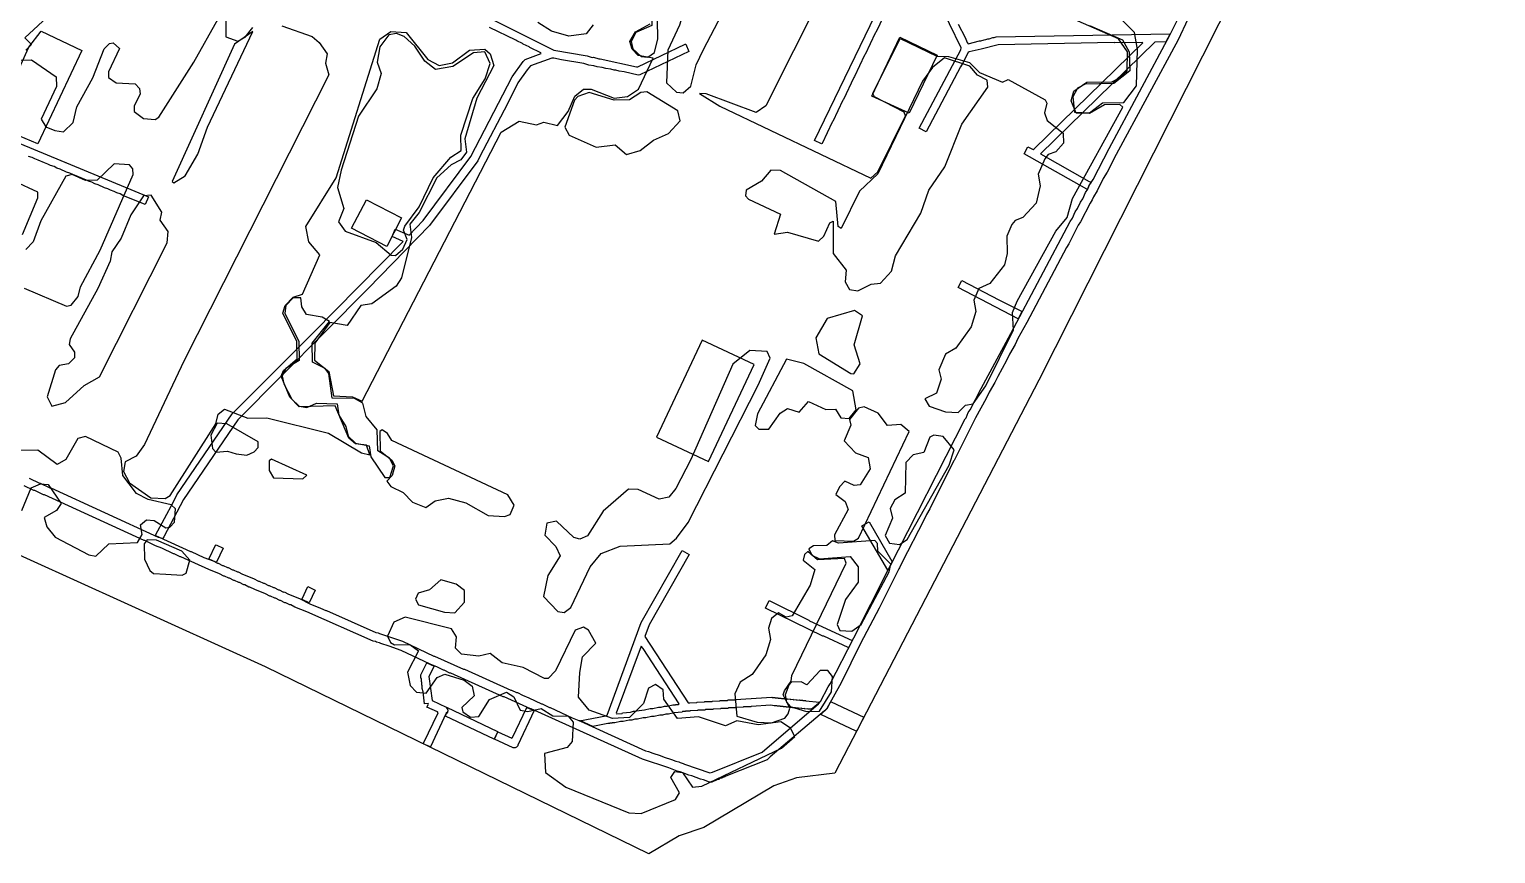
# Model space of a CAD drawing. Extents: x 1764 to 2708, y -3060 to -2272.
# Drawn here: x 2324.9 to 2708, y -3060.4 to -2845 of the extents above; entities that cross this region are included whole.
import ezdxf

# ---------------------------------------------------------------- set-up
doc = ezdxf.new("R2010")
doc.units = 0
for name, color, linetype in [('DOR_DOROZHKA', 8, 'CONTINUOUS'), ('DOR_LESTNICA', 8, 'CONTINUOUS'), ('DOR_PEREHOD', 8, 'CONTINUOUS'), ('DOR_TROTUAR', 8, 'CONTINUOUS'), ('GRANICA_UCHASTKA', 8, 'CONTINUOUS'), ('PL_DETSKAYA', 3, 'CONTINUOUS'), ('ZEL_DEREVYA', 94, 'CONTINUOUS'), ('ZEL_TRAVA', 82, 'CONTINUOUS')]:
    doc.layers.add(name, color=color, linetype=linetype)

msp = doc.modelspace()

# ---------------------------------------------------------------- linework, layer by layer
at = {"layer": 'DOR_DOROZHKA'}
for points in [[(2394.358, -2816.599), (2461.925, -2850.458), (2470.662, -2851.97), (2471.971, -2852.342), (2472.371, -2852.333), (2473.68, -2852.705), (2474.08, -2852.696), (2483.53, -2854.793), (2483.93, -2854.785), (2496.31, -2848.914), (2496.41, -2848.912), (2497.251, -2850.795), (2484.476, -2856.874), (2483.978, -2856.985), (2480.358, -2856.163), (2479.054, -2855.991), (2478.147, -2855.71), (2477.747, -2855.719), (2476.841, -2855.438), (2475.536, -2855.266), (2474.63, -2854.986), (2473.325, -2854.814), (2472.419, -2854.533), (2471.114, -2854.361), (2469.806, -2853.989), (2463.981, -2853.015), (2461.971, -2852.558), (2461.471, -2852.569), (2455.91, -2854.59), (2455.032, -2855.609), (2452.603, -2858.963), (2449.822, -2864.526), (2442.615, -2878.289), (2442.139, -2879.4), (2429.497, -2896.282), (2413.444, -2912.737), (2379.368, -2947.091), (2365.21, -2967.907), (2360.117, -2977.623), (2359.728, -2978.131), (2358.011, -2977.368), (2357.906, -2977.17), (2362.621, -2968.464), (2363.482, -2966.644), (2377.933, -2945.521), (2399.087, -2924.353), (2422.583, -2900.433), (2419.755, -2899.194), (2420.514, -2897.276), (2424.148, -2898.799), (2427.869, -2895.016), (2440.313, -2878.239), (2451.068, -2857.396), (2453.984, -2853.431), (2454.473, -2852.92), (2458.642, -2851.329), (2458.538, -2851.131), (2455.707, -2849.792), (2455.502, -2849.596), (2453.987, -2848.928), (2453.783, -2848.733), (2452.267, -2848.065), (2452.063, -2847.869), (2445.187, -2844.516)], [(2567.634, -2843.671), (2569.41, -2847.135), (2569.938, -2848.424), (2570.246, -2848.818), (2573.131, -2848.055), (2573.531, -2848.046), (2574.425, -2847.727), (2574.825, -2847.718), (2575.321, -2847.507), (2575.721, -2847.499), (2576.614, -2847.179), (2577.014, -2847.171), (2577.51, -2846.96), (2623.017, -2846.177), (2621.862, -2848.303), (2618.962, -2848.365), (2589.076, -2877.526), (2601.839, -2884.754), (2602.343, -2884.943), (2601.763, -2885.856), (2601.382, -2886.765), (2601.182, -2886.769), (2584.874, -2877.517), (2585.835, -2875.695), (2587.152, -2876.467), (2587.448, -2876.26), (2615.864, -2848.532), (2615.762, -2848.434), (2608.461, -2848.592), (2608.359, -2848.494), (2578.055, -2849.049), (2573.579, -2850.246), (2570.492, -2850.913), (2570.196, -2851.12), (2568.756, -2853.952), (2568.176, -2854.865), (2559.236, -2871.767), (2557.414, -2870.806), (2568.279, -2850.361), (2568.368, -2849.859), (2556.218, -2824.708), (2546.069, -2845.838), (2545.874, -2846.042), (2543.292, -2851.601), (2543.097, -2851.805), (2540.515, -2857.364), (2540.32, -2857.568), (2537.643, -2863.329), (2537.447, -2863.534), (2534.866, -2869.092), (2534.67, -2869.297), (2532.089, -2874.855), (2531.891, -2874.959), (2530.071, -2874.098), (2555.26, -2822.027)], [(2345.85, -2826.652), (2323.783, -2847.239), (2325.522, -2849.003), (2324.052, -2850.435)], [(2312.688, -2870.891), (2356.096, -2888.763), (2355.239, -2890.783), (2349.385, -2888.408), (2348.676, -2888.023), (2347.77, -2887.742), (2347.061, -2887.357), (2346.155, -2887.077), (2345.446, -2886.692), (2344.539, -2886.411), (2342.922, -2885.646), (2342.015, -2885.365), (2341.307, -2884.98), (2340.4, -2884.7), (2339.692, -2884.315), (2338.785, -2884.034), (2337.168, -2883.269), (2336.261, -2882.988), (2335.552, -2882.603), (2334.646, -2882.323), (2333.029, -2881.557), (2332.122, -2881.277), (2331.413, -2880.892), (2330.507, -2880.611), (2329.798, -2880.226), (2328.892, -2879.946), (2327.274, -2879.18), (2326.368, -2878.9), (2325.659, -2878.515), (2324.753, -2878.234)]]:
    msp.add_lwpolyline(points, dxfattribs=at)
for points in [[(2583.305, -2920.673), (2567.62, -2912.507), (2568.581, -2910.686), (2578.194, -2915.681), (2584.162, -2918.653), (2584.266, -2918.851)], [(2549.205, -2986.344), (2542.452, -2974.783), (2544.331, -2973.742), (2550.256, -2984.02), (2550.262, -2984.32)], [(2373.667, -2984.233), (2371.95, -2983.47), (2371.945, -2983.27), (2373.572, -2979.833), (2373.77, -2979.729), (2375.589, -2980.59), (2373.867, -2984.229)], [(2468.712, -3025.702), (2475.589, -3024.453), (2475.885, -3024.247), (2484.766, -3000.042), (2495.465, -2981.201), (2497.289, -2982.263), (2486.88, -3000.597), (2485.746, -3003.723), (2497.025, -3020.989), (2497.327, -3021.082), (2497.425, -3020.98), (2499.325, -3020.939), (2499.423, -3020.837), (2501.323, -3020.796), (2501.421, -3020.693), (2503.321, -3020.652), (2503.419, -3020.55), (2505.319, -3020.509), (2505.417, -3020.407), (2507.317, -3020.366), (2507.415, -3020.264), (2509.315, -3020.223), (2509.413, -3020.121), (2518.905, -3019.515), (2519.007, -3019.613), (2519.707, -3019.598), (2519.809, -3019.696), (2520.509, -3019.681), (2520.611, -3019.779), (2521.311, -3019.763), (2521.414, -3019.861), (2522.114, -3019.846), (2522.216, -3019.944), (2522.916, -3019.929), (2523.018, -3020.027), (2523.718, -3020.012), (2523.82, -3020.109), (2524.52, -3020.094), (2524.622, -3020.192), (2525.322, -3020.177), (2525.425, -3020.275), (2526.125, -3020.26), (2526.227, -3020.358), (2526.927, -3020.342), (2527.029, -3020.44), (2527.729, -3020.425), (2527.831, -3020.523), (2531.34, -3020.847), (2531.147, -3021.152), (2529.181, -3022.795), (2529.079, -3022.697), (2528.379, -3022.712), (2528.277, -3022.615), (2527.577, -3022.63), (2527.474, -3022.532), (2526.774, -3022.547), (2526.672, -3022.449), (2525.972, -3022.464), (2525.87, -3022.366), (2525.17, -3022.381), (2525.068, -3022.284), (2524.368, -3022.299), (2524.266, -3022.201), (2523.566, -3022.216), (2523.463, -3022.118), (2522.763, -3022.133), (2522.661, -3022.035), (2521.961, -3022.051), (2521.859, -3021.953), (2521.159, -3021.968), (2521.057, -3021.87), (2520.357, -3021.885), (2520.255, -3021.787), (2519.555, -3021.802), (2518.65, -3021.622), (2513.554, -3021.932), (2513.456, -3022.034), (2511.556, -3022.075), (2511.458, -3022.177), (2509.558, -3022.219), (2509.46, -3022.321), (2507.56, -3022.362), (2507.462, -3022.464), (2505.562, -3022.505), (2505.465, -3022.607), (2503.564, -3022.648), (2503.467, -3022.75), (2501.566, -3022.791), (2501.469, -3022.894), (2499.569, -3022.935), (2499.471, -3023.037), (2497.571, -3023.078), (2497.473, -3023.18), (2496.373, -3023.204), (2496.275, -3023.306), (2495.575, -3023.321), (2495.477, -3023.423), (2493.381, -3023.669), (2491.888, -3024.001), (2491.188, -3024.016), (2490.392, -3024.233), (2489.692, -3024.249), (2488.198, -3024.581), (2487.498, -3024.596), (2486.005, -3024.929), (2485.304, -3024.944), (2483.811, -3025.276), (2483.111, -3025.291), (2482.315, -3025.509), (2481.615, -3025.524), (2480.121, -3025.856), (2479.421, -3025.871), (2477.928, -3026.204), (2477.228, -3026.219), (2477.13, -3026.321), (2476.63, -3026.332), (2476.532, -3026.434), (2476.032, -3026.445), (2472.147, -3027.229), (2468.912, -3025.698)], [(2398.01, -2994.913), (2396.191, -2994.052), (2396.187, -2993.852), (2397.718, -2990.617), (2399.639, -2991.576)], [(2539.035, -3006.474), (2538.837, -3006.578), (2532.469, -3003.614), (2532.269, -3003.618), (2517.301, -2996.238), (2518.26, -2994.316), (2528.576, -2999.396), (2528.781, -2999.592), (2539.898, -3004.754)], [(2478.378, -3023.893), (2479.776, -3023.763), (2479.874, -3023.66), (2481.97, -3023.415), (2482.765, -3023.198), (2483.465, -3023.183), (2483.563, -3023.08), (2485.659, -3022.835), (2487.153, -3022.503), (2487.853, -3022.487), (2489.346, -3022.155), (2490.046, -3022.14), (2490.842, -3021.923), (2491.542, -3021.907), (2493.036, -3021.575), (2493.736, -3021.56), (2493.834, -3021.458), (2494.434, -3021.445), (2494.729, -3021.238), (2485.313, -3006.834), (2484.8, -3006.245), (2478.274, -3023.695)], [(2429.74, -3032.548), (2428.022, -3031.784), (2427.918, -3031.586), (2431.748, -3023.6), (2431.543, -3023.404), (2428.815, -3022.162), (2429.198, -3021.354), (2429.093, -3021.156), (2428.195, -3021.275), (2427.828, -3018.181), (2427.609, -3017.286), (2427.592, -3016.486), (2427.49, -3016.388), (2427.472, -3015.588), (2427.37, -3015.49), (2427.353, -3014.69), (2427.251, -3014.592), (2427.231, -3013.692), (2428.764, -3010.557), (2430.684, -3011.416), (2429.342, -3014.147), (2430.178, -3020.432), (2433.817, -3022.154), (2434.022, -3022.35), (2434.235, -3022.946), (2434.145, -3023.448), (2433.852, -3023.754)], [(2446.504, -3030.485), (2447.363, -3028.565), (2451.002, -3030.287), (2451.198, -3030.083), (2454.929, -3022.198), (2456.849, -3023.057), (2452.541, -3032.055), (2452.545, -3032.255), (2452.252, -3032.561), (2451.856, -3032.77), (2451.356, -3032.781)]]:
    msp.add_lwpolyline(points, close=True, dxfattribs=at)
at = {"layer": 'DOR_LESTNICA'}
msp.add_lwpolyline([(2446.404, -3030.487), (2433.667, -3024.459), (2433.952, -3023.752), (2434.15, -3023.648), (2434.337, -3023.043), (2434.226, -3022.546), (2433.917, -3022.152), (2447.261, -3028.467), (2447.265, -3028.667)], close=True, dxfattribs=at)
at = {"layer": 'DOR_PEREHOD'}
msp.add_lwpolyline([(2542.932, -3024.799), (2541.108, -3028.34), (2540.91, -3028.445), (2531.709, -3024.041), (2533.377, -3022.504), (2534.145, -3020.987), (2534.44, -3020.78)], close=True, dxfattribs=at)
at = {"layer": 'DOR_TROTUAR'}
for points in [[(2627.637, -2842.375), (2625.051, -2847.733), (2608.89, -2877.698), (2606.489, -2882.352), (2605.524, -2883.974), (2603.893, -2887.211), (2602.927, -2888.833), (2602.643, -2889.539), (2602.062, -2890.452), (2599.566, -2895.309), (2598.985, -2896.222), (2596.489, -2901.078), (2595.908, -2901.991), (2585.527, -2921.626), (2583.215, -2925.778), (2582.45, -2927.395), (2581.003, -2929.928), (2580.238, -2931.545), (2577.926, -2935.697), (2577.161, -2937.314), (2575.715, -2939.847), (2574.949, -2941.464), (2572.157, -2946.527), (2566.595, -2957.653), (2566.399, -2957.857), (2560.164, -2970.299), (2559.297, -2971.818), (2558.725, -2973.131), (2552.867, -2984.464), (2552.295, -2985.777), (2552.099, -2985.981), (2546.919, -2996.298), (2542.115, -3005.507), (2537.035, -3015.822), (2533.277, -3022.506), (2532.69, -3023.119), (2518.442, -3035.133), (2517.659, -3035.951), (2506.945, -3040.184), (2506.649, -3040.391), (2506.151, -3040.502), (2505.856, -3040.708), (2505.358, -3040.819), (2505.062, -3041.025), (2504.564, -3041.136), (2504.269, -3041.343), (2503.771, -3041.454), (2503.277, -3041.764), (2502.677, -3041.777), (2501.062, -3041.112), (2500.257, -3040.929), (2498.038, -3040.077), (2497.234, -3039.894), (2495.014, -3039.041), (2494.21, -3038.859), (2491.99, -3038.006), (2485.138, -3035.753), (2456.038, -3022.575), (2455.838, -3022.579), (2448.966, -3019.426), (2448.766, -3019.43), (2435.025, -3013.223), (2434.825, -3013.228), (2433.308, -3012.46), (2433.108, -3012.464), (2431.59, -3011.697), (2429.673, -3010.938), (2422.09, -3007.3), (2418.964, -3006.167), (2416.749, -3005.514), (2416.445, -3005.321), (2415.64, -3005.138), (2415.336, -3004.944), (2414.734, -3004.857), (2397.46, -2997.226), (2394.332, -2995.993), (2393.219, -2995.417), (2393.019, -2995.421), (2391.906, -2994.845), (2391.706, -2994.849), (2390.593, -2994.273), (2390.393, -2994.277), (2389.28, -2993.701), (2389.08, -2993.705), (2387.967, -2993.129), (2387.767, -2993.134), (2386.654, -2992.557), (2383.828, -2991.418), (2382.512, -2990.746), (2382.312, -2990.75), (2381.199, -2990.174), (2380.999, -2990.178), (2379.886, -2989.602), (2379.686, -2989.606), (2378.573, -2989.03), (2378.373, -2989.034), (2377.26, -2988.458), (2377.06, -2988.462), (2375.947, -2987.886), (2375.747, -2987.89), (2374.634, -2987.314), (2371.808, -2986.175), (2364.532, -2982.83), (2364.332, -2982.834), (2362.815, -2982.067), (2362.615, -2982.071), (2359.582, -2980.636), (2357.867, -2979.972), (2355.136, -2978.631), (2354.936, -2978.635), (2328.865, -2966.692), (2328.665, -2966.696), (2326.339, -2965.546), (2326.139, -2965.55), (2323.611, -2964.304)], [(2324.867, -2962.276), (2327.598, -2963.617), (2327.798, -2963.613), (2330.326, -2964.859), (2330.526, -2964.855), (2358.619, -2977.755), (2358.819, -2977.751), (2367.004, -2981.476), (2367.204, -2981.471), (2370.539, -2983), (2372.961, -2983.948), (2374.074, -2984.525), (2374.274, -2984.52), (2375.387, -2985.097), (2375.587, -2985.092), (2376.7, -2985.669), (2376.9, -2985.664), (2378.013, -2986.241), (2378.213, -2986.236), (2379.326, -2986.812), (2379.526, -2986.808), (2380.639, -2987.384), (2383.465, -2988.524), (2384.78, -2989.196), (2384.98, -2989.192), (2386.093, -2989.768), (2386.293, -2989.764), (2387.406, -2990.34), (2387.606, -2990.336), (2388.719, -2990.912), (2388.919, -2990.907), (2390.032, -2991.484), (2390.232, -2991.479), (2391.345, -2992.056), (2391.545, -2992.051), (2392.658, -2992.628), (2395.484, -2993.767), (2398.215, -2995.109), (2401.041, -2996.248), (2402.356, -2996.92), (2402.556, -2996.916), (2415.486, -3002.64), (2416.089, -3002.727), (2416.393, -3002.92), (2422.439, -3004.891), (2430.628, -3008.816), (2430.828, -3008.812), (2438.406, -3012.25), (2438.606, -3012.246), (2450.73, -3017.687), (2450.93, -3017.682), (2452.245, -3018.354), (2452.445, -3018.35), (2453.76, -3019.022), (2455.475, -3019.685), (2458.712, -3021.316), (2458.912, -3021.312), (2460.834, -3022.271), (2461.034, -3022.266), (2466.795, -3024.943), (2468.914, -3025.798), (2485.89, -3033.536), (2486.695, -3033.718), (2487.806, -3034.195), (2489.719, -3034.754), (2490.829, -3035.23), (2492.743, -3035.789), (2493.853, -3036.265), (2494.658, -3036.448), (2494.962, -3036.641), (2495.766, -3036.824), (2496.071, -3037.018), (2502.723, -3039.275), (2503.421, -3039.16), (2516.414, -3033.877), (2531.149, -3021.252), (2531.636, -3020.641), (2533.655, -3016.795), (2534.14, -3016.085), (2540.383, -3004.043), (2549.303, -2986.241), (2549.499, -2986.037), (2569.462, -2946.786), (2569.657, -2946.581), (2570.227, -2945.168), (2570.712, -2944.457), (2573.593, -2938.892), (2581.387, -2924.516), (2596.863, -2895.267), (2597.444, -2894.354), (2598.209, -2892.737), (2598.79, -2891.824), (2599.555, -2890.206), (2600.136, -2889.293), (2600.901, -2887.676), (2601.482, -2886.763), (2601.863, -2885.854), (2602.828, -2884.232), (2607.055, -2876.137), (2622.925, -2846.579), (2625.513, -2841.32)]]:
    msp.add_lwpolyline(points, dxfattribs=at)
at = {"layer": 'GRANICA_UCHASTKA'}
msp.add_lwpolyline([(2323.688, -2481.651), (2371.295, -2508.637), (2415.903, -2535.687), (2541.455, -2604.512), (2624.508, -2651.243), (2639.214, -2660.43), (2673.094, -2677.207), (2708.028, -2696.463), (2707.168, -2702.985), (2704.82, -2710.039), (2689.478, -2740.886), (2635.668, -2843.602), (2588.653, -2936.666), (2535.342, -3039.371), (2525.363, -3040.587), (2519.406, -3042.717), (2501.132, -3053.617), (2494.675, -3055.757), (2486.772, -3060.431), (2386.664, -3011.567), (2312.904, -2978.142)], dxfattribs=at)
at = {"layer": 'PL_DETSKAYA'}
for points in [[(2327.996, -2845.503), (2338.685, -2850.575), (2327.186, -2874.974), (2315.503, -2870.103), (2324.793, -2849.713)], [(2552.35, -2847.034), (2562.075, -2851.782), (2554.772, -2866.894), (2545.041, -2862.502)], [(2412.995, -2889.537), (2422.179, -2894.253), (2420.141, -2898.207), (2418.323, -2901.737), (2409.139, -2897.021)], [(2488.781, -2951.589), (2502.343, -2957.95), (2514.281, -2932.593), (2500.72, -2926.232)]]:
    msp.add_lwpolyline(points, close=True, dxfattribs=at)
at = {"layer": 'ZEL_DEREVYA'}
for points in [[(2493.979, -2861.421), (2495.735, -2861.634), (2497.78, -2859.838), (2499.161, -2854.306), (2501.075, -2850.262), (2515.326, -2822.94), (2515.638, -2821.933), (2514.343, -2819.877), (2511.339, -2819.775), (2506.295, -2817.883), (2503.36, -2820.948), (2501.479, -2820.738), (2500.306, -2818.512), (2497.438, -2820.825), (2497.406, -2823.202), (2500.914, -2823.502), (2501.702, -2825.236), (2498.665, -2831.304), (2494.768, -2843.895), (2491.741, -2850.464), (2491.425, -2858.975)], [(2484.773, -2852.115), (2486.529, -2852.328), (2488.252, -2851.04), (2489.176, -2847.518), (2489.068, -2842.518), (2491.703, -2840.96), (2493.584, -2835.416), (2491.64, -2834.208), (2487.76, -2834.041), (2486.954, -2829.556), (2484.996, -2827.681), (2480.488, -2827.445), (2479.754, -2828.211), (2479.83, -2831.711), (2480.873, -2833.69), (2483.151, -2834.891), (2486.651, -2834.816), (2487.417, -2835.55), (2487.601, -2844.05), (2483.388, -2845.892), (2482.187, -2848.169), (2482.563, -2850.162)], [(2419.486, -2904.052), (2420.613, -2904.111), (2422.495, -2902.487), (2423.608, -2899.961), (2422.72, -2897.479), (2423.032, -2896.472), (2426.758, -2891.389), (2430.429, -2883.805), (2435.066, -2878.453), (2437.778, -2876.643), (2437.692, -2872.643), (2440.82, -2863.07), (2444.046, -2857.998), (2445.293, -2853.969), (2443.976, -2850.912), (2440.979, -2851.144), (2435.555, -2854.763), (2431.069, -2855.527), (2428.27, -2853.336), (2425.684, -2849.39), (2422.878, -2846.866), (2420.859, -2846.076), (2418.867, -2846.452), (2416.516, -2849.588), (2415.769, -2853.606), (2416.834, -2856.585), (2415.754, -2860.61), (2410.905, -2867.719), (2406.374, -2881.824), (2405.471, -2886.346), (2407.09, -2891.814), (2405.666, -2895.346), (2407.468, -2897.725), (2415.537, -2900.719)], [(2539.241, -2912.971), (2541.375, -2913.342), (2544.839, -2911.599), (2547.336, -2911.379), (2550.186, -2908.232), (2551.266, -2904.207), (2557.862, -2893.058), (2559.9, -2887.011), (2564.103, -2880.917), (2568.533, -2869.816), (2575.328, -2860.164), (2575.204, -2858.291), (2572.674, -2856.97), (2570.624, -2854.679), (2564.073, -2852.486), (2560.875, -2854.973), (2558.284, -2858.531), (2546.635, -2882.795), (2541.812, -2887.277), (2537.022, -2897.094), (2536.259, -2896.527), (2535.619, -2890.037), (2521.186, -2881.928), (2518.682, -2881.815), (2516.244, -2884.703), (2512.209, -2887.041), (2512.074, -2888.545), (2512.844, -2889.445), (2521.183, -2893.351), (2519.543, -2898.514), (2523.036, -2898.063), (2531.09, -2900.39), (2532.48, -2899.11), (2534.071, -2895.573), (2534.98, -2895.179), (2534.91, -2903.56), (2538.341, -2907.988), (2538.073, -2910.995)], [(2480.949, -2877.711), (2484.554, -2876.716), (2487.997, -2873.974), (2491.961, -2872.221), (2494.975, -2868.904), (2494.334, -2866.291), (2486.223, -2861.339), (2484.727, -2861.538), (2481.766, -2863.436), (2477.766, -2863.523), (2471.219, -2861.496), (2468.24, -2862.561), (2467.343, -2863.498), (2464.828, -2870.556), (2465.957, -2872.657), (2473.029, -2875.798), (2478.018, -2875.19)], [(2330.791, -2943.488), (2334.396, -2942.493), (2339.303, -2938.052), (2343.257, -2935.84), (2360.927, -2900.815), (2361.195, -2897.808), (2359.13, -2894.851), (2359.587, -2892.84), (2356.738, -2888.316), (2354.742, -2888.526), (2351.431, -2893.517), (2348.894, -2899.574), (2346.469, -2903.129), (2346.023, -2905.64), (2342.841, -2912.712), (2335.621, -2925.875), (2335.321, -2927.382), (2336.697, -2929.353), (2336.73, -2930.854), (2335.18, -2932.471), (2332.687, -2932.859), (2331.794, -2933.962), (2329.612, -2941.013)], [(2417.78, -2962.12), (2419.114, -2962.091), (2420.049, -2959.069), (2419.006, -2957.09), (2415.962, -2955.155), (2415.844, -2949.655), (2412.935, -2946.216), (2412.026, -2942.734), (2409.915, -2941.529), (2404.034, -2941.406), (2403.185, -2934.921), (2402.242, -2933.69), (2398.954, -2932.01), (2398.846, -2927.01), (2403.394, -2921.409), (2401.45, -2920.2), (2397.309, -2919.539), (2396.14, -2917.564), (2395.839, -2915.194), (2393.838, -2915.195), (2391.963, -2917.154), (2391.672, -2919.161), (2395.335, -2926.586), (2395.443, -2931.586), (2391.986, -2933.662), (2391.029, -2935.683), (2391.406, -2937.676), (2393.492, -2941.633), (2395.45, -2943.509), (2397.458, -2943.799), (2399.936, -2942.745), (2405.317, -2942.879), (2405.757, -2945.871), (2407.655, -2948.831), (2408.209, -2951.321), (2410.167, -2953.196), (2413.683, -2953.829), (2414.161, -2956.695)], [(2539.591, -2934.975), (2540.344, -2935.084), (2542.037, -2932.421), (2540.429, -2927.453), (2542.601, -2919.902), (2540.487, -2918.53), (2533.403, -2920.601), (2530.386, -2925.669), (2531.225, -2929.778)], [(2463.019, -2997.161), (2464.65, -2997.376), (2466.373, -2996.088), (2471.48, -2985.472), (2474.323, -2981.992), (2479.283, -2980.051), (2492.277, -2979.437), (2493.996, -2977.982), (2497.077, -2973.913), (2515.311, -2938.001), (2518.493, -2930.928), (2517.705, -2929.194), (2513.198, -2928.958), (2508.772, -2932.514), (2497.72, -2957.391), (2493.882, -2964.978), (2492.014, -2967.269), (2489.525, -2967.823), (2483.967, -2965.275), (2481.463, -2965.163), (2474.833, -2970.892), (2470.722, -2977.401), (2468.739, -2978.278), (2467.229, -2977.81), (2462.635, -2973.574), (2460.144, -2974.086), (2459.629, -2977.224), (2462.527, -2980.163), (2463.581, -2982.641), (2460.355, -2987.714), (2459.308, -2993.239)], [(2515.517, -2949.502), (2518.144, -2949.529), (2521.055, -2945.297), (2523.029, -2944.087), (2526.051, -2945.023), (2528.494, -2942.302), (2533.041, -2944.371), (2535.541, -2944.317), (2536.965, -2946.538), (2539.095, -2946.742), (2540.963, -2944.45), (2540.064, -2939.467), (2527.278, -2932.323), (2522.752, -2931.253), (2515.139, -2945.508), (2514.537, -2948.523)], [(2378.96, -2955.955), (2381.72, -2956.312), (2383.702, -2955.435), (2384.762, -2954.329), (2384.729, -2952.828), (2376.539, -2948.086), (2374.035, -2947.974), (2372.352, -2951.095), (2372.761, -2954.588), (2373.697, -2955.485), (2376.694, -2955.253)], [(2549.678, -2979.28), (2552.313, -2979.64), (2554.285, -2978.305), (2565.289, -2958.932), (2566.536, -2954.903), (2563.708, -2951.379), (2561.201, -2951.1), (2560.212, -2951.622), (2558.671, -2955.574), (2555.809, -2956.219), (2553.933, -2958.177), (2553.773, -2966.185), (2551.06, -2967.994), (2549.859, -2970.272), (2550.413, -2972.761), (2548.51, -2977.304)], [(2360.629, -2987.367), (2364.888, -2987.692), (2365.878, -2987.17), (2366.887, -2983.73), (2364.752, -2981.358), (2358.186, -2978.498), (2355.683, -2978.386), (2354.956, -2979.485), (2355.042, -2983.486), (2356.441, -2986.457), (2357.374, -2987.187)], [(2536.705, -3002.072), (2539.794, -3002.256), (2542.259, -3000.577), (2549.549, -2986.787), (2550.006, -2984.776), (2546.596, -2981.348), (2546.553, -2979.348), (2545.787, -2978.614), (2536.297, -2979.319), (2534.783, -2978.685), (2533.308, -2979.884), (2529.808, -2979.96), (2528.574, -2980.737), (2529.362, -2982.471), (2531.383, -2983.427), (2539.373, -2982.755), (2541.516, -2985.46), (2541.436, -2989.464), (2538.199, -2994.036), (2536.006, -3000.587)], [(2433.382, -2997.301), (2436.137, -2997.492), (2438.661, -2994.686), (2438.597, -2991.686), (2436.475, -2989.98), (2432.45, -2988.9), (2429.504, -2991.465), (2426.521, -2992.322), (2425.806, -2993.963), (2426.586, -2995.363)], [(2481.54, -3049.789), (2484.796, -3049.968), (2493.721, -3046.274), (2494.766, -3044.5), (2492.513, -3040.547), (2493.562, -3038.94), (2495.57, -3039.23), (2498.153, -3043.01), (2500.649, -3042.789), (2521.445, -3032.835), (2524.966, -3029.84), (2523.834, -3027.614), (2521.297, -3026.001), (2515.312, -3026.797), (2509.786, -3025.749), (2506.811, -3026.981), (2499.757, -3024.632), (2494.264, -3025.084), (2490.737, -3020.074), (2490.516, -3017.578), (2488.569, -3016.203), (2486.672, -3017.161), (2485.425, -3021.19), (2481.752, -3024.854), (2477.255, -3025.118), (2471.205, -3022.914), (2468.381, -3019.557), (2468.74, -3013.046), (2469.487, -3009.028), (2472.912, -3005.452), (2471.003, -3001.991), (2469.736, -3001.268), (2467.502, -3002.067), (2462.396, -3012.683), (2460.52, -3014.641), (2459.52, -3014.662), (2453.955, -3011.781), (2448.426, -3010.566), (2445.372, -3008.131), (2442.386, -3008.863), (2437.871, -3008.293), (2436.254, -3006.744), (2436.522, -3003.737), (2435.227, -3001.68), (2423.155, -2998.606), (2420.182, -2999.963), (2418.511, -3003.626), (2419.296, -3005.234), (2420.309, -3005.838), (2424.309, -3005.751), (2426.597, -3007.453), (2423.716, -3013.018), (2424.458, -3016.504), (2426.08, -3018.22), (2428.587, -3018.499), (2431.501, -3014.434), (2433.483, -3013.557), (2438.519, -3015.116), (2440.637, -3016.655), (2441.191, -3019.144), (2437.922, -3022.216), (2438.196, -3023.336), (2440.228, -3024.751), (2442.351, -3024.622), (2445.131, -3020.143), (2449.592, -3018.212), (2451.536, -3019.421), (2453.196, -3022.97), (2455.204, -3023.26), (2458.69, -3022.518), (2461.733, -3024.453), (2465.737, -3024.533), (2467.021, -3026.09), (2466.796, -3031.097), (2465.413, -3032.711), (2459.527, -3034.256), (2459.801, -3039.252), (2465.136, -3043.056)], [(2527.992, -3023.272), (2531.367, -3023.199), (2534.551, -3018.127), (2534.798, -3014.12), (2533.514, -3012.563), (2531.514, -3012.607), (2528.093, -3016.349), (2526.575, -3015.548), (2524.074, -3015.602), (2523.341, -3016.368), (2522.395, -3018.89), (2522.771, -3020.883), (2523.711, -3021.947)]]:
    msp.add_lwpolyline(points, close=True, dxfattribs=at)
for points in [[(2321.458, -2853.059), (2325.459, -2852.973), (2331.975, -2857.418), (2332.029, -2859.918), (2328.045, -2868.508), (2329.214, -2870.484), (2331.61, -2871.433), (2333.87, -2871.801), (2336.401, -2869.328), (2337.314, -2865.307), (2341.486, -2857.713), (2344.491, -2850.144), (2345.877, -2848.696), (2346.873, -2848.508), (2348.491, -2850.057), (2345.62, -2856.122), (2345.653, -2857.623), (2347.6, -2858.998), (2352.608, -2859.223), (2353.718, -2860.45), (2353.917, -2861.946), (2352.315, -2864.983), (2352.348, -2866.483), (2354.806, -2868.347), (2357.813, -2868.616), (2358.8, -2867.969), (2367.912, -2853.64), (2374.252, -2842.247)], [(2376.25, -2842.079), (2376.272, -2846.956), (2379.382, -2848.139), (2381.361, -2847.096), (2383.307, -2844.553)], [(2601.909, -2843.998), (2610.495, -2847.773), (2612.313, -2850.86), (2612.421, -2855.861), (2608.241, -2859.203), (2600.741, -2859.365), (2598.762, -2860.408), (2597.561, -2862.685), (2598.022, -2866.677), (2601.903, -2866.844), (2605.349, -2864.268), (2610.849, -2864.149), (2614.174, -2859.825), (2614.469, -2850.314), (2613.705, -2845.828), (2608.763, -2840.932)], [(2323.621, -2912.627), (2334.604, -2917.392), (2335.849, -2917.115), (2337.717, -2914.824), (2338.33, -2912.309), (2343.458, -2902.693), (2352.037, -2882.998), (2352.005, -2881.498), (2351.065, -2880.434), (2347.058, -2880.187), (2342.647, -2884.451), (2339.647, -2884.516), (2336.111, -2882.925), (2334.495, -2883.377), (2327.951, -2895.024), (2325.903, -2900.571), (2324.028, -2902.53)], [(2323.193, -2898.629), (2327.155, -2889.038), (2327.122, -2887.538), (2321.142, -2884.749)], [(2323.001, -2970.754), (2325.375, -2964.867), (2327.853, -2963.812), (2329.857, -2963.936), (2333.217, -2968.949), (2332.005, -2970.726), (2328.792, -2972.547), (2329.513, -2975.032), (2331.656, -2977.738), (2340.509, -2982.299), (2342.268, -2982.678), (2345.7, -2979.435), (2353.197, -2979.106), (2354.402, -2976.996), (2354.015, -2974.503), (2355.571, -2973.219), (2357.575, -2973.342), (2360.618, -2975.278), (2361.615, -2975.089), (2362.838, -2973.812), (2363.095, -2970.305), (2361.989, -2969.245), (2355.956, -2967.874), (2352.92, -2966.272), (2349.4, -2961.596), (2348.969, -2957.103), (2348.184, -2955.494), (2339.591, -2951.386), (2337.602, -2951.929), (2334.469, -2957.416), (2332.246, -2958.715), (2327.162, -2954.989), (2322.661, -2955.045)]]:
    msp.add_lwpolyline(points, dxfattribs=at)
at = {"layer": 'ZEL_TRAVA'}
for points in [[(2582.472, -2735.444), (2517.32, -2865.044), (2514.855, -2866.723), (2501.742, -2861.837), (2499.99, -2861.792), (2505.314, -2865.095), (2544.742, -2883.92), (2546.624, -2882.295), (2553.811, -2867.633), (2553.498, -2866.639), (2545.783, -2862.678), (2545.348, -2861.812), (2552.457, -2847.401), (2562.062, -2852.03), (2565.066, -2852.131), (2570.602, -2853.679), (2573.16, -2856.292), (2579.218, -2858.829), (2580.703, -2858.13), (2590.324, -2863.467), (2590.759, -2864.333), (2590.147, -2866.847), (2590.857, -2868.833), (2595.013, -2872.12), (2595.153, -2874.744), (2593.118, -2877.039), (2591.133, -2877.749), (2590.239, -2878.852), (2588.492, -2882.892), (2589.057, -2885.881), (2587.988, -2890.406), (2584.485, -2894.234), (2582.499, -2894.944), (2581.606, -2896.047), (2580.337, -2899.076), (2580.435, -2903.576), (2579.666, -2906.595), (2575.852, -2911.43), (2572.962, -2912.743), (2571.693, -2915.772), (2572.258, -2918.761), (2571.011, -2922.79), (2566.963, -2928.38), (2564.329, -2929.938), (2562.582, -2933.978), (2563.136, -2936.467), (2561.964, -2940.119), (2558.91, -2941.561), (2560.035, -2943.455), (2564.32, -2944.946), (2567.575, -2945.126), (2569.536, -2943.249), (2571.529, -2942.873), (2574.846, -2938.215), (2582.034, -2923.552), (2581.77, -2919.056), (2583.038, -2916.027), (2593.15, -2897.799), (2596.074, -2894.234), (2597.467, -2889.201), (2610.626, -2865.404), (2609.86, -2864.671), (2605.86, -2864.757), (2601.906, -2867.01), (2598.402, -2866.919), (2597.082, -2863.696), (2597.862, -2861.178), (2601.23, -2858.854), (2607.73, -2858.714), (2609.709, -2857.67), (2611.754, -2855.875), (2611.813, -2850.871), (2609.489, -2847.503), (2589.793, -2838.924)], [(2390.885, -2844.139), (2398.865, -2846.884), (2400.65, -2848.43), (2402.715, -2851.387), (2402.269, -2853.898), (2403.167, -2856.88), (2365.264, -2931.738), (2355.061, -2953.469), (2352.834, -2956.519), (2349.991, -2958.081), (2349.545, -2960.592), (2351.11, -2963.56), (2356.697, -2967.441), (2360.452, -2967.61), (2361.686, -2966.833), (2373.621, -2948.066), (2374.233, -2945.551), (2375.956, -2944.263), (2382.011, -2946.634), (2387.011, -2946.526), (2403.106, -2950.514), (2411.721, -2955.664), (2413.859, -2956.201), (2413.055, -2953.717), (2410.171, -2953.363), (2408.386, -2951.817), (2404.828, -2943.39), (2395.454, -2943.675), (2392.981, -2941.144), (2390.696, -2935.691), (2391.33, -2934.176), (2394.932, -2931.097), (2394.835, -2926.597), (2391.172, -2919.172), (2391.796, -2917.157), (2393.834, -2915.029), (2396.317, -2914.183), (2400.849, -2903.955), (2397.94, -2900.516), (2397.187, -2896.53), (2405.084, -2883.853), (2416.473, -2847.588), (2419.349, -2845.608), (2423.356, -2845.855), (2429.012, -2852.945), (2432.047, -2854.505), (2435.533, -2853.763), (2439.965, -2850.499), (2443.962, -2850.246), (2445.364, -2851.466), (2446.304, -2854.447), (2441.82, -2863.049), (2438.714, -2873.621), (2439.123, -2877.114), (2437.707, -2879.146), (2435.109, -2880.453), (2431.429, -2883.784), (2426.79, -2892.889), (2424.355, -2895.943), (2424.764, -2899.436), (2422.157, -2909.998), (2420.786, -2912.154), (2414.382, -2916.753), (2411.516, -2917.231), (2408.001, -2922.393), (2403.483, -2921.657), (2399.512, -2926.996), (2399.443, -2931.5), (2403.175, -2934.421), (2404.396, -2940.772), (2409.404, -2941.039), (2411.93, -2942.152), (2448.182, -2871.916), (2452.873, -2869.063), (2457.394, -2869.966), (2459.38, -2869.256), (2462.902, -2870.18), (2465.741, -2866.534), (2467.488, -2862.494), (2469.701, -2860.695), (2471.701, -2860.652), (2477.755, -2863.023), (2481.248, -2862.614), (2484.124, -2860.634), (2487.909, -2852.548), (2484.018, -2851.882), (2482.397, -2850.166), (2481.853, -2848.176), (2483.258, -2845.645), (2487.09, -2843.561)], [(2472.256, -2843.881), (2470.387, -2846.173), (2465.898, -2846.77), (2461.369, -2845.534), (2457.818, -2843.276)]]:
    msp.add_lwpolyline(points, dxfattribs=at)
for points in [[(2362.29, -2884.777), (2362.673, -2885.144), (2365.635, -2883.329), (2368.93, -2877.63), (2371.446, -2870.572), (2383.329, -2845.553), (2378.523, -2848.908)], [(2535.406, -2978.588), (2540.287, -2978.733), (2541.521, -2977.956), (2554.76, -2950.155), (2552.636, -2948.283), (2549.139, -2948.526), (2546.694, -2945.327), (2543.031, -2943.655), (2541.538, -2944.021), (2539.226, -2946.989), (2539.55, -2948.483), (2537.803, -2952.523), (2540.79, -2955.71), (2544.067, -2956.89), (2544.632, -2959.879), (2541.97, -2964.022), (2540.473, -2964.221), (2537.948, -2963.108), (2536.562, -2964.556), (2535.605, -2966.578), (2538.062, -2968.4), (2538.858, -2970.509), (2535.332, -2977.089)], [(2444.842, -2972.04), (2449.101, -2972.365), (2450.591, -2971.833), (2451.622, -2969.393), (2449.979, -2966.677), (2419.657, -2952.491), (2418.49, -2950.598), (2417.096, -2949.711), (2416.479, -2950.141), (2416.629, -2955.141), (2419.683, -2957.576), (2420.382, -2959.062), (2419.77, -2961.576), (2418.302, -2963.109), (2419.416, -2964.502), (2422.576, -2966.018), (2425.006, -2968.55), (2428.539, -2969.975), (2431.003, -2968.254), (2434.489, -2967.512), (2439.018, -2968.748)], [(2388.726, -2962.247), (2396.361, -2962.499), (2397.424, -2961.559), (2388.245, -2957.338), (2387.629, -2957.768), (2387.558, -2960.271)], [(2515.045, -3026.053), (2518.801, -3026.222), (2522.276, -3024.979), (2523.169, -3023.876), (2523.637, -3022.365), (2521.894, -3018.901), (2522.206, -3017.894), (2523.944, -3015.355), (2524.12, -3013.85), (2538.327, -2984.528), (2537.884, -2983.287), (2530.887, -2983.605), (2528.34, -2981.492), (2527.439, -2982.262), (2527.139, -2983.769), (2530.193, -2986.205), (2528.946, -2990.234), (2524.2, -2998.257), (2522.707, -2998.623), (2520.682, -2997.499), (2518.796, -2998.957), (2518.016, -3001.476), (2518.581, -3004.465), (2517.334, -3008.494), (2513.775, -3013.574), (2510.652, -3015.642), (2509.216, -3018.675), (2509.76, -3024.541)]]:
    msp.add_lwpolyline(points, close=True, dxfattribs=at)

doc.saveas('drawing.dxf')
